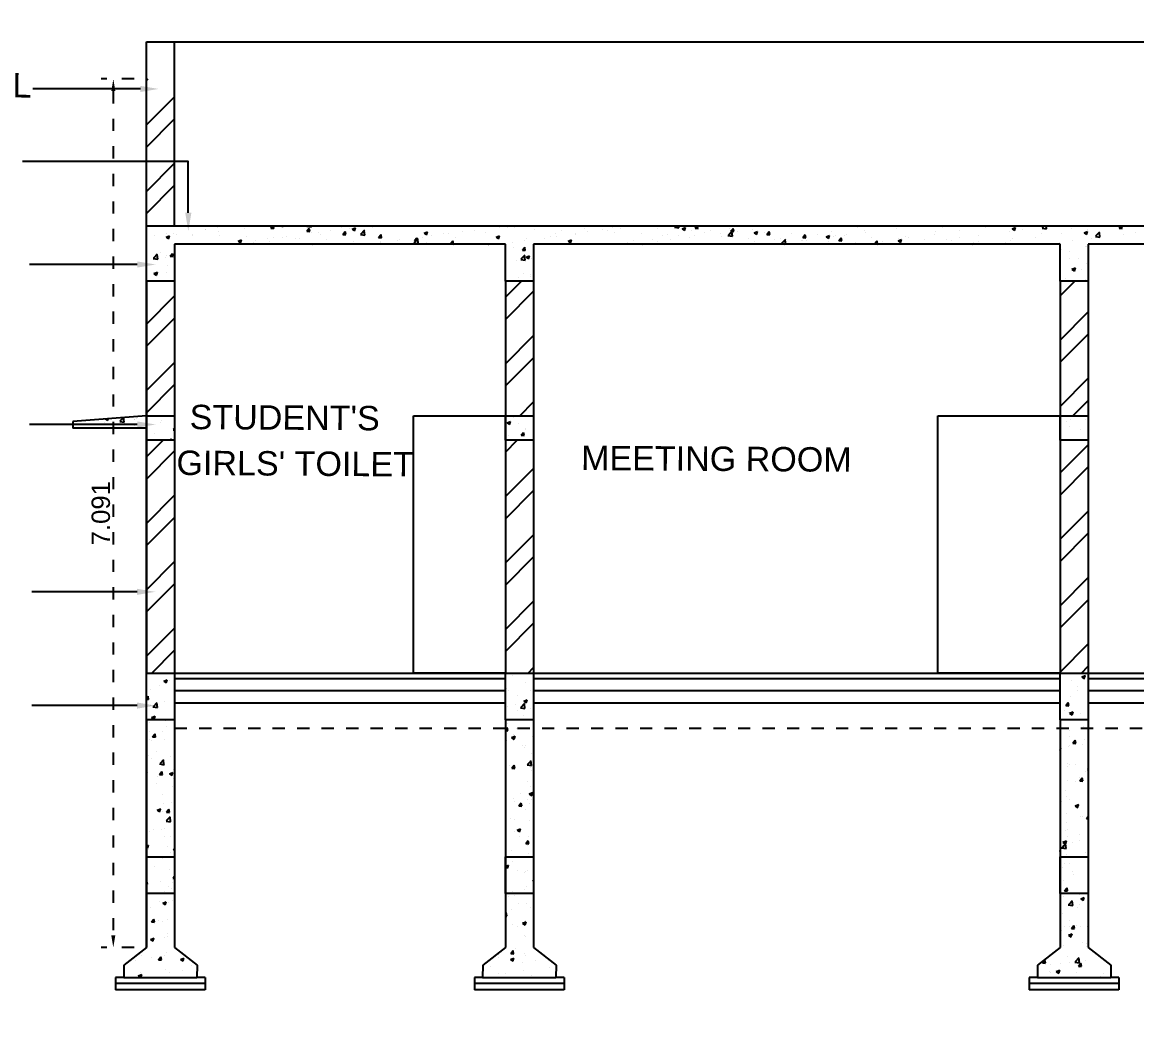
# Model space of a CAD drawing. Header units: metres. Extents: x 0 to 2048, y 111 to 219.
# Drawn here: x 1821.41 to 1830.51, y 192.11 to 200.3 of the extents above; entities that cross this region are included whole.
import ezdxf

# ---------------------------------------------------------------- set-up
doc = ezdxf.new("R2010")
doc.units = ezdxf.units.M
doc.header["$LTSCALE"] = 0.5
doc.header["$MEASUREMENT"] = 0
doc.header["$PDMODE"] = 3
doc.linetypes.add('( Dashed )', pattern=[0.75, 0.5, -0.25])
doc.linetypes.add('DOT', pattern=[0.25, 0, -0.25])
doc.layers.add('layout bou', color=1, linetype='Continuous', lineweight=60)
doc.layers.add('layout bou @ 1', color=1, linetype='Continuous', lineweight=60)
doc.styles.add('200LT_M', font='arial.ttf', dxfattribs={"height": 0.15})
doc.styles.add('PATTA & SITE', font='arial.ttf', dxfattribs={"height": 1.5})
doc.styles.get("Standard").update_dxf_attribs({"font": ''})
doc.styles.get('Standard').set_extended_font_data('Arial Black')
doc.dimstyles.new('Building Arrow', dxfattribs={"dimscale": 0, "dimtxt": 1, "dimasz": 1, "dimexe": 0.18, "dimexo": 0.0625, "dimgap": 0.09, "dimtad": 0, "dimdec": 1, "dimzin": 0, "dimdsep": 46, "dimtxsty": 'Standard', "dimcen": 0.09, "dimse1": 1, "dimse2": 1, "dimclrt": 7, "dimadec": 1, "dimazin": 0, "dimtfac": 1, "dimtdec": 1, "dimtofl": 0, "dimtmove": 0, "dimatfit": 3, "dimfxl": 0, "dimtolj": 1, "dimtzin": 0, "dimarcsym": 0})

# ---------------------------------------------------------------- blocks, each defined once
blk = doc.blocks.new('*D9')
at = {"layer": 'Defpoints', "color": 0, "lineweight": -3}
for p in [(1764.1257, 208.0316), (1764.1257, 208.0316), (1929.9765, 145.7045)]:
    blk.add_point(p, dxfattribs=at)
at = {"layer": 'layout bou', "color": 0, "lineweight": -2}
for p, q in [((1765.0618, 207.6799), (1845.0867, 177.6063)), ((1929.0405, 146.0562), (1849.0155, 176.1298))]:
    blk.add_line(p, q, dxfattribs=at)
at = {"layer": 'layout bou', "color": 0, "lineweight": -3}
for points in [[(1765.1204, 207.8359), (1765.0031, 207.5239), (1764.1257, 208.0316)], [(1929.0991, 146.2122), (1928.9818, 145.9002), (1929.9765, 145.7045)]]:
    blk.add_solid(points, dxfattribs=at)
at = {"layer": 'layout bou', "color": 7, "lineweight": 15, "insert": (1847.0511, 176.868), "char_height": 1, "attachment_point": 5, "rotation": 339.40364}
blk.add_mtext('\\A1;177.2', dxfattribs=at)

msp = doc.modelspace()

# ---------------------------------------------------------------- linework, layer by layer
at = {"color": 0, "lineweight": -3}
for p, q in [((1822.42887, 198.63534), (1822.42887, 200.13831)), ((1822.42887, 200.13831), (1836.11887, 200.13831)), ((1822.65887, 198.63534), (1822.65887, 200.13831)), ((1822.42887, 198.18534), (1822.42887, 194.98534)), ((1822.65887, 198.18534), (1822.65887, 194.98534)), ((1825.35887, 198.18534), (1825.35887, 194.98534)), ((1825.58887, 198.18534), (1825.58887, 194.98534)), ((1829.88887, 198.18534), (1829.88887, 194.98534)), ((1830.11887, 198.18534), (1830.11887, 194.98534)), ((1822.42887, 194.602), (1822.42887, 192.74481)), ((1822.65887, 194.602), (1822.65887, 192.74481)), ((1825.35887, 194.602), (1825.35887, 192.74481)), ((1825.58887, 194.602), (1825.58887, 192.74481)), ((1829.88887, 194.602), (1829.88887, 192.74481)), ((1830.11887, 194.602), (1830.11887, 192.74481)), ((1822.42887, 192.74481), (1822.24476, 192.59978)), ((1822.65887, 192.74481), (1822.84298, 192.59978)), ((1825.35887, 192.74481), (1825.17476, 192.59978)), ((1825.58887, 192.74481), (1825.77298, 192.59978)), ((1829.88887, 192.74481), (1829.70476, 192.59978)), ((1830.11887, 192.74481), (1830.30298, 192.59978)), ((1822.24476, 192.59978), (1822.24312, 192.49991)), ((1822.84298, 192.59978), (1822.84134, 192.49991)), ((1825.17476, 192.59978), (1825.17312, 192.49991)), ((1825.77298, 192.59978), (1825.77134, 192.49991)), ((1829.70476, 192.59978), (1829.70312, 192.49991)), ((1830.30298, 192.59978), (1830.30134, 192.49991)), ((1822.24312, 192.49991), (1822.17654, 192.49991)), ((1822.17654, 192.49991), (1822.17654, 192.45018)), ((1822.90792, 192.45018), (1822.17654, 192.45018)), ((1822.24312, 192.45018), (1822.17654, 192.45018)), ((1822.17654, 192.45018), (1822.17654, 192.40046)), ((1822.24312, 192.49991), (1822.84134, 192.49991)), ((1822.90792, 192.49991), (1822.84134, 192.49991)), ((1822.90792, 192.45018), (1822.84134, 192.45018)), ((1822.90792, 192.49991), (1822.90792, 192.45018)), ((1822.90792, 192.45018), (1822.90792, 192.40046)), ((1825.17312, 192.49991), (1825.10654, 192.49991)), ((1825.10654, 192.49991), (1825.10654, 192.45018)), ((1825.83792, 192.45018), (1825.10654, 192.45018)), ((1825.17312, 192.45018), (1825.10654, 192.45018)), ((1825.10654, 192.45018), (1825.10654, 192.40046)), ((1825.17312, 192.49991), (1825.77134, 192.49991)), ((1825.83792, 192.49991), (1825.77134, 192.49991)), ((1825.83792, 192.45018), (1825.77134, 192.45018)), ((1825.83792, 192.49991), (1825.83792, 192.45018)), ((1825.83792, 192.45018), (1825.83792, 192.40046)), ((1829.70312, 192.49991), (1829.63654, 192.49991)), ((1829.63654, 192.49991), (1829.63654, 192.45018)), ((1830.36792, 192.45018), (1829.63654, 192.45018)), ((1829.70312, 192.45018), (1829.63654, 192.45018)), ((1829.63654, 192.45018), (1829.63654, 192.40046)), ((1829.70312, 192.49991), (1830.30134, 192.49991)), ((1830.36792, 192.49991), (1830.30134, 192.49991)), ((1830.36792, 192.45018), (1830.30134, 192.45018)), ((1830.36792, 192.49991), (1830.36792, 192.45018)), ((1830.36792, 192.45018), (1830.36792, 192.40046)), ((1822.90792, 192.40046), (1822.17654, 192.40046)), ((1825.83792, 192.40046), (1825.10654, 192.40046)), ((1830.36792, 192.40046), (1829.63654, 192.40046))]:
    msp.add_line(p, q, dxfattribs=at)
at = {"color": 8, "lineweight": -3}
for p, q in [((1822.42887, 192.74481), (1822.42887, 200.13831)), ((1824.60886, 197.08534), (1825.35887, 197.08534)), ((1824.60886, 194.98534), (1824.60886, 197.08534)), ((1825.35887, 197.08534), (1825.35887, 194.98534)), ((1828.88887, 197.08534), (1829.88887, 197.08534)), ((1828.88887, 194.98534), (1828.88887, 197.08534)), ((1829.88887, 197.08534), (1829.88887, 194.98534)), ((1822.42887, 196.48948), (1822.43475, 196.48948)), ((1822.65887, 194.98534), (1825.35887, 194.98534)), ((1822.65887, 194.94173), (1825.35887, 194.94173)), ((1825.35887, 194.98534), (1824.60886, 194.98534)), ((1825.58887, 194.98534), (1829.88887, 194.98534)), ((1825.58887, 194.94173), (1829.88887, 194.94173)), ((1829.88887, 194.98534), (1828.88887, 194.98534)), ((1830.11887, 194.98534), (1836.11887, 194.98534)), ((1830.11887, 194.94173), (1836.11887, 194.94173)), ((1822.65887, 194.84173), (1825.35887, 194.84173)), ((1825.58887, 194.84173), (1829.88887, 194.84173)), ((1830.11887, 194.84173), (1836.11887, 194.84173)), ((1822.65887, 194.74173), (1825.35887, 194.74173)), ((1825.58887, 194.74173), (1829.88887, 194.74173)), ((1830.11887, 194.74173), (1836.11887, 194.74173))]:
    msp.add_line(p, q, dxfattribs=at)
at = {"color": 252, "linetype": 'DOT', "lineweight": -3}
for p, q in [((1822.32887, 199.83534), (1822.05824, 199.83534)), ((1822.15824, 199.73534), (1822.15824, 192.84481)), ((1822.32887, 192.74481), (1822.05824, 192.74481))]:
    msp.add_line(p, q, dxfattribs=at)
at = {"lineweight": -3}
for p, q in [((1822.42887, 199.82109), (1822.44312, 199.83534)), ((1822.42887, 199.45966), (1822.65887, 199.68966)), ((1822.42887, 199.27895), (1822.65887, 199.50895)), ((1822.42887, 198.91752), (1822.65887, 199.14752)), ((1822.42887, 198.73681), (1822.65887, 198.96681)), ((1822.42887, 198.18534), (1822.42887, 198.63534)), ((1822.42887, 198.63534), (1852.92887, 198.63534)), ((1822.42887, 198.18534), (1822.42887, 198.63534)), ((1823.44448, 198.61784), (1823.45916, 198.63534)), ((1823.4688, 198.61544), (1823.46513, 198.63534)), ((1823.53135, 198.63534), (1823.54076, 198.62899)), ((1823.54058, 198.62895), (1823.54272, 198.63534)), ((1823.77548, 198.62698), (1823.7745, 198.63534)), ((1826.22707, 198.63534), (1826.23516, 198.62988)), ((1826.23498, 198.62984), (1826.23682, 198.63534)), ((1826.35814, 198.63461), (1826.35814, 198.63461)), ((1826.45055, 198.6348), (1826.45055, 198.6348)), ((1826.74378, 198.62875), (1826.75011, 198.63534)), ((1826.77632, 198.61921), (1826.77445, 198.63534)), ((1826.90754, 198.6175), (1826.92251, 198.63534)), ((1826.93186, 198.6151), (1826.92812, 198.63534)), ((1828.92279, 198.63534), (1828.92956, 198.63077)), ((1828.92937, 198.63073), (1828.93092, 198.63534)), ((1829.74463, 198.62098), (1829.75841, 198.63534)), ((1829.77717, 198.61144), (1829.77439, 198.63534)), ((1830.37059, 198.61716), (1830.38585, 198.63534)), ((1830.39491, 198.61476), (1830.39112, 198.63534)), ((1822.49426, 198.55533), (1822.49426, 198.55533)), ((1822.58911, 198.54357), (1822.61774, 198.55456)), ((1822.58912, 198.54357), (1822.60946, 198.52985)), ((1822.58994, 198.5764), (1822.58994, 198.5764)), ((1822.60928, 198.5298), (1822.61757, 198.55451)), ((1822.64914, 198.57572), (1822.64914, 198.57572)), ((1822.66992, 198.56223), (1822.66992, 198.56223)), ((1822.80608, 198.55538), (1822.80608, 198.55538)), ((1822.80824, 198.56718), (1822.80824, 198.56718)), ((1822.90741, 198.60972), (1822.90741, 198.60972)), ((1822.90841, 198.60317), (1822.90841, 198.60317)), ((1823.00978, 198.62319), (1823.00978, 198.62319)), ((1823.01848, 198.58605), (1823.01848, 198.58605)), ((1823.02655, 198.55795), (1823.02655, 198.55795)), ((1823.22845, 198.61484), (1823.22845, 198.61484)), ((1823.24485, 198.54873), (1823.24485, 198.54873)), ((1823.44449, 198.61785), (1823.46893, 198.61571)), ((1823.5726, 198.55016), (1823.5726, 198.55016)), ((1823.7378, 198.59218), (1823.75751, 198.61567)), ((1823.7378, 198.59218), (1823.76225, 198.59005)), ((1823.73916, 198.63254), (1823.77553, 198.6269)), ((1823.76212, 198.58978), (1823.75739, 198.61541)), ((1823.78005, 198.58287), (1823.78005, 198.58287)), ((1823.83087, 198.58417), (1823.83087, 198.58417)), ((1823.8524, 198.56434), (1823.8524, 198.56434)), ((1823.93324, 198.59764), (1823.93324, 198.59764)), ((1824.01854, 198.6238), (1824.01854, 198.6238)), ((1824.03112, 198.56652), (1824.05083, 198.59001)), ((1824.03112, 198.56652), (1824.05556, 198.56438)), ((1824.05543, 198.56411), (1824.05071, 198.58975)), ((1824.05895, 198.59052), (1824.05895, 198.59052)), ((1824.08812, 198.61803), (1824.08812, 198.61803)), ((1824.10811, 198.60996), (1824.13674, 198.62095)), ((1824.10812, 198.60996), (1824.12846, 198.59624)), ((1824.12828, 198.59619), (1824.13657, 198.62091)), ((1824.17559, 198.56486), (1824.21196, 198.55922)), ((1824.17938, 198.56883), (1824.21123, 198.60203)), ((1824.21191, 198.55929), (1824.2074, 198.59813)), ((1824.27135, 198.62118), (1824.27135, 198.62118)), ((1824.32443, 198.54086), (1824.34415, 198.56435)), ((1824.34875, 198.53845), (1824.34402, 198.56409)), ((1824.69581, 198.57721), (1824.72444, 198.5882)), ((1824.69582, 198.57721), (1824.71616, 198.56349)), ((1824.71598, 198.56344), (1824.72427, 198.58816)), ((1824.75433, 198.55861), (1824.75433, 198.55861)), ((1824.8567, 198.57209), (1824.8567, 198.57209)), ((1824.8953, 198.57068), (1824.8953, 198.57068)), ((1824.95561, 198.54355), (1824.95561, 198.54355)), ((1825.01158, 198.59248), (1825.01158, 198.59248)), ((1825.10527, 198.59947), (1825.10527, 198.59947)), ((1825.15884, 198.62788), (1825.15884, 198.62788)), ((1825.1941, 198.58449), (1825.1941, 198.58449)), ((1825.26984, 198.62648), (1825.26984, 198.62648)), ((1825.28351, 198.54446), (1825.31214, 198.55545)), ((1825.28352, 198.54446), (1825.30386, 198.53074)), ((1825.30368, 198.53069), (1825.31197, 198.5554)), ((1825.31182, 198.62565), (1825.31182, 198.62565)), ((1825.37714, 198.61865), (1825.37714, 198.61865)), ((1825.43259, 198.62542), (1825.43259, 198.62542)), ((1825.59544, 198.60943), (1825.59544, 198.60943)), ((1825.72921, 198.54898), (1825.72921, 198.54898)), ((1825.76906, 198.57657), (1825.76906, 198.57657)), ((1825.78016, 198.54654), (1825.78016, 198.54654)), ((1825.81375, 198.60021), (1825.81375, 198.60021)), ((1825.93504, 198.56693), (1825.93504, 198.56693)), ((1825.93577, 198.57516), (1825.93577, 198.57516)), ((1826.00755, 198.61751), (1826.00755, 198.61751)), ((1826.03205, 198.59098), (1826.03205, 198.59098)), ((1826.14817, 198.60582), (1826.14817, 198.60582)), ((1826.1933, 198.60093), (1826.1933, 198.60093)), ((1826.25035, 198.58176), (1826.25035, 198.58176)), ((1826.29568, 198.61441), (1826.29568, 198.61441)), ((1826.38243, 198.62747), (1826.38243, 198.62747)), ((1826.46865, 198.57254), (1826.46865, 198.57254)), ((1826.60073, 198.61824), (1826.60073, 198.61824)), ((1826.64071, 198.55627), (1826.64071, 198.55627)), ((1826.68695, 198.56331), (1826.68695, 198.56331)), ((1826.74, 198.62477), (1826.77637, 198.61913)), ((1826.77212, 198.55532), (1826.77212, 198.55532)), ((1826.80251, 198.61085), (1826.83114, 198.62185)), ((1826.80252, 198.61085), (1826.82286, 198.59713)), ((1826.81903, 198.60902), (1826.81903, 198.60902)), ((1826.82268, 198.59709), (1826.83097, 198.6218)), ((1826.87919, 198.59721), (1826.87919, 198.59721)), ((1826.90525, 198.55409), (1826.90525, 198.55409)), ((1826.90754, 198.61751), (1826.93199, 198.61537)), ((1826.98208, 198.58411), (1826.98208, 198.58411)), ((1827.03733, 198.5998), (1827.03733, 198.5998)), ((1827.11676, 198.57538), (1827.11676, 198.57538)), ((1827.12355, 198.54486), (1827.12355, 198.54486)), ((1827.17644, 198.55709), (1827.21281, 198.55145)), ((1827.18022, 198.56106), (1827.21207, 198.59426)), ((1827.18864, 198.61029), (1827.18864, 198.61029)), ((1827.20086, 198.59184), (1827.22057, 198.61533)), ((1827.20086, 198.59184), (1827.2253, 198.58971)), ((1827.21276, 198.55152), (1827.20824, 198.59036)), ((1827.21913, 198.58886), (1827.21913, 198.58886)), ((1827.22517, 198.58944), (1827.22044, 198.61507)), ((1827.25563, 198.59057), (1827.25563, 198.59057)), ((1827.37401, 198.60925), (1827.37401, 198.60925)), ((1827.39021, 198.5781), (1827.41884, 198.58909)), ((1827.39022, 198.5781), (1827.41056, 198.56438)), ((1827.41037, 198.56434), (1827.41867, 198.58905)), ((1827.47393, 198.58135), (1827.47393, 198.58135)), ((1827.49417, 198.56618), (1827.51389, 198.58967)), ((1827.49418, 198.56618), (1827.51862, 198.56404)), ((1827.51849, 198.56377), (1827.51376, 198.58941)), ((1827.69223, 198.57212), (1827.69223, 198.57212)), ((1827.78749, 198.54052), (1827.8072, 198.56401)), ((1827.81181, 198.53811), (1827.80708, 198.56375)), ((1827.81259, 198.55979), (1827.81259, 198.55979)), ((1827.91053, 198.5629), (1827.91053, 198.5629)), ((1827.97791, 198.54535), (1828.00654, 198.55634)), ((1827.97792, 198.54535), (1827.99826, 198.53163)), ((1827.99807, 198.53158), (1828.00637, 198.5563)), ((1828.02499, 198.59045), (1828.02499, 198.59045)), ((1828.04022, 198.54983), (1828.04022, 198.54983)), ((1828.05475, 198.55789), (1828.05475, 198.55789)), ((1828.12884, 198.55368), (1828.12884, 198.55368)), ((1828.14259, 198.5633), (1828.14259, 198.5633)), ((1828.23495, 198.61925), (1828.23495, 198.61925)), ((1828.29324, 198.59883), (1828.29324, 198.59883)), ((1828.29747, 198.58369), (1828.29747, 198.58369)), ((1828.34714, 198.54445), (1828.34714, 198.54445)), ((1828.55574, 198.6177), (1828.55574, 198.6177)), ((1828.62972, 198.54998), (1828.62972, 198.54998)), ((1828.65811, 198.63117), (1828.65811, 198.63117)), ((1828.8589, 198.56875), (1828.8589, 198.56875)), ((1828.8682, 198.59091), (1828.8682, 198.59091)), ((1829.06546, 198.59493), (1829.06546, 198.59493)), ((1829.10669, 198.63185), (1829.10669, 198.63185)), ((1829.22093, 198.55814), (1829.22093, 198.55814)), ((1829.27786, 198.62559), (1829.27786, 198.62559)), ((1829.47919, 198.59214), (1829.47919, 198.59214)), ((1829.49691, 198.61175), (1829.52554, 198.62274)), ((1829.49692, 198.61174), (1829.51726, 198.59802)), ((1829.51707, 198.59798), (1829.52537, 198.62269)), ((1829.58157, 198.60562), (1829.58157, 198.60562)), ((1829.68941, 198.54443), (1829.68941, 198.54443)), ((1829.73645, 198.62601), (1829.73645, 198.62601)), ((1829.73985, 198.57061), (1829.73985, 198.57061)), ((1829.74085, 198.617), (1829.77722, 198.61136)), ((1829.90181, 198.57509), (1829.90181, 198.57509)), ((1829.97833, 198.61155), (1829.97833, 198.61155)), ((1830.08461, 198.57899), (1830.11324, 198.58999)), ((1830.08462, 198.57899), (1830.10496, 198.56527)), ((1830.10477, 198.56523), (1830.11307, 198.58994)), ((1830.11177, 198.60388), (1830.11177, 198.60388)), ((1830.17729, 198.54932), (1830.21366, 198.54368)), ((1830.18107, 198.55329), (1830.21292, 198.58649)), ((1830.21361, 198.54376), (1830.20909, 198.58259)), ((1830.31833, 198.63006), (1830.31833, 198.63006)), ((1830.3706, 198.61716), (1830.39504, 198.61503)), ((1830.40265, 198.56659), (1830.40265, 198.56659)), ((1830.50503, 198.58007), (1830.50503, 198.58007)), ((1822.43144, 198.52129), (1822.43144, 198.52129)), ((1822.59953, 198.5292), (1822.59953, 198.5292)), ((1825.35887, 198.48534), (1822.65887, 198.48534)), ((1822.65887, 198.48534), (1822.65887, 198.18534)), ((1823.17681, 198.51082), (1823.20544, 198.52181)), ((1823.17682, 198.51082), (1823.19716, 198.4971)), ((1823.19698, 198.49705), (1823.20527, 198.52176)), ((1823.30308, 198.50099), (1823.30308, 198.50099)), ((1823.31535, 198.5163), (1823.31535, 198.5163)), ((1823.41772, 198.52977), (1823.41772, 198.52977)), ((1823.43003, 198.50489), (1823.43003, 198.50489)), ((1823.46315, 198.53951), (1823.46315, 198.53951)), ((1823.54157, 198.54193), (1823.54157, 198.54193)), ((1823.64243, 198.53555), (1823.64243, 198.53555)), ((1823.68145, 198.53028), (1823.68145, 198.53028)), ((1823.78345, 198.48534), (1823.79314, 198.48906)), ((1823.79173, 198.48534), (1823.79297, 198.48901)), ((1823.89975, 198.52106), (1823.89975, 198.52106)), ((1824.11805, 198.51183), (1824.11805, 198.51183)), ((1824.23881, 198.49074), (1824.23881, 198.49074)), ((1824.32444, 198.54086), (1824.34888, 198.53872)), ((1824.33635, 198.50261), (1824.33635, 198.50261)), ((1824.34118, 198.50422), (1824.34118, 198.50422)), ((1824.47634, 198.51384), (1824.47634, 198.51384)), ((1824.49606, 198.52461), (1824.49606, 198.52461)), ((1824.55466, 198.49339), (1824.55466, 198.49339)), ((1824.61203, 198.49717), (1824.6484, 198.49153)), ((1824.61581, 198.50114), (1824.64766, 198.53434)), ((1824.61775, 198.51519), (1824.63746, 198.53869)), ((1824.61775, 198.5152), (1824.6422, 198.51306)), ((1824.64207, 198.51279), (1824.63734, 198.53842)), ((1824.64835, 198.49161), (1824.64383, 198.53044)), ((1824.6829, 198.54002), (1824.6829, 198.54002)), ((1824.71712, 198.50261), (1824.71712, 198.50261)), ((1824.91107, 198.48953), (1824.93078, 198.51303)), ((1824.91107, 198.48954), (1824.93551, 198.4874)), ((1824.93538, 198.48713), (1824.93065, 198.51276)), ((1825.22239, 198.48534), (1825.2241, 198.48737)), ((1825.2243, 198.48534), (1825.22397, 198.4871)), ((1825.29209, 198.4947), (1825.29209, 198.4947)), ((1825.30685, 198.48952), (1825.30685, 198.48952)), ((1825.35887, 198.18534), (1825.35887, 198.48534)), ((1825.41952, 198.49906), (1825.41952, 198.49906)), ((1825.42786, 198.45649), (1825.42786, 198.45649)), ((1825.4977, 198.43821), (1825.51741, 198.4617)), ((1825.52202, 198.43581), (1825.51729, 198.46144)), ((1825.51925, 198.52018), (1825.51925, 198.52018)), ((1825.53058, 198.53563), (1825.53058, 198.53563)), ((1829.88887, 198.48534), (1825.58887, 198.48534)), ((1825.58887, 198.48534), (1825.58887, 198.18534)), ((1825.67778, 198.53306), (1825.67778, 198.53306)), ((1825.87121, 198.51171), (1825.89984, 198.5227)), ((1825.87122, 198.51171), (1825.89156, 198.49799)), ((1825.89137, 198.49794), (1825.89967, 198.52265)), ((1826.35316, 198.49848), (1826.35316, 198.49848)), ((1826.40222, 198.51533), (1826.40222, 198.51533)), ((1826.47552, 198.48534), (1826.48754, 198.48995)), ((1826.48583, 198.48534), (1826.48737, 198.4899)), ((1826.55972, 198.52466), (1826.55972, 198.52466)), ((1826.60124, 198.50751), (1826.60124, 198.50751)), ((1826.70362, 198.52099), (1826.70362, 198.52099)), ((1826.85849, 198.54138), (1826.85849, 198.54138)), ((1827.34185, 198.53564), (1827.34185, 198.53564)), ((1827.39607, 198.50482), (1827.39607, 198.50482)), ((1827.56016, 198.52642), (1827.56016, 198.52642)), ((1827.60603, 198.53361), (1827.60603, 198.53361)), ((1827.61288, 198.4894), (1827.63907, 198.48534)), ((1827.61666, 198.49337), (1827.64851, 198.52657)), ((1827.62707, 198.49543), (1827.62707, 198.49543)), ((1827.64902, 198.48534), (1827.64468, 198.52267)), ((1827.77846, 198.51719), (1827.77846, 198.51719)), ((1827.78195, 198.51582), (1827.78195, 198.51582)), ((1827.78749, 198.54052), (1827.81194, 198.53838)), ((1827.81626, 198.51696), (1827.81626, 198.51696)), ((1827.99676, 198.50797), (1827.99676, 198.50797)), ((1828.0808, 198.51485), (1828.10052, 198.53835)), ((1828.08081, 198.51486), (1828.10525, 198.51272)), ((1828.10512, 198.51245), (1828.10039, 198.53808)), ((1828.21506, 198.49875), (1828.21506, 198.49875)), ((1828.37412, 198.48919), (1828.39384, 198.51269)), ((1828.37413, 198.4892), (1828.39857, 198.48706)), ((1828.39123, 198.50904), (1828.39123, 198.50904)), ((1828.39844, 198.48679), (1828.39371, 198.51242)), ((1828.43336, 198.48952), (1828.43336, 198.48952)), ((1828.43654, 198.50929), (1828.43654, 198.50929)), ((1828.56544, 198.53523), (1828.56544, 198.53523)), ((1828.56561, 198.5126), (1828.59424, 198.52359)), ((1828.56562, 198.5126), (1828.58596, 198.49888)), ((1828.58577, 198.49883), (1828.59407, 198.52354)), ((1828.64894, 198.53995), (1828.64894, 198.53995)), ((1828.68574, 198.48534), (1828.68715, 198.48702)), ((1828.68729, 198.48534), (1828.68703, 198.48676)), ((1828.70541, 198.49027), (1828.70541, 198.49027)), ((1828.78374, 198.52601), (1828.78374, 198.52601)), ((1828.96368, 198.52427), (1828.96368, 198.52427)), ((1829.00204, 198.51678), (1829.00204, 198.51678)), ((1829.06605, 198.53775), (1829.06605, 198.53775)), ((1829.1676, 198.48534), (1829.18194, 198.49084)), ((1829.17993, 198.48534), (1829.18177, 198.49079)), ((1829.22034, 198.50756), (1829.22034, 198.50756)), ((1829.26287, 198.48874), (1829.26287, 198.48874)), ((1829.27289, 198.48945), (1829.27289, 198.48945)), ((1829.43864, 198.49834), (1829.43864, 198.49834)), ((1829.48285, 198.51825), (1829.48285, 198.51825)), ((1829.50136, 198.52968), (1829.50136, 198.52968)), ((1829.65695, 198.48911), (1829.65695, 198.48911)), ((1829.88713, 198.49872), (1829.88713, 198.49872)), ((1829.88887, 198.18534), (1829.88887, 198.48534)), ((1829.98951, 198.5122), (1829.98951, 198.5122)), ((1830.09355, 198.47067), (1830.09355, 198.47067)), ((1830.1068, 198.46775), (1830.1068, 198.46775)), ((1836.11887, 198.48534), (1830.11887, 198.48534)), ((1830.11887, 198.48534), (1830.11887, 198.18534)), ((1830.14439, 198.53259), (1830.14439, 198.53259)), ((1830.31336, 198.49393), (1830.31336, 198.49393)), ((1822.48406, 198.36956), (1822.52043, 198.36392)), ((1822.48784, 198.37354), (1822.51969, 198.40673)), ((1822.51031, 198.36743), (1822.51031, 198.36743)), ((1822.52038, 198.364), (1822.51586, 198.40284)), ((1822.54156, 198.41443), (1822.54156, 198.41443)), ((1822.58761, 198.37818), (1822.58761, 198.37818)), ((1822.59455, 198.39307), (1822.59455, 198.39307)), ((1822.62128, 198.38723), (1822.64099, 198.41072)), ((1822.62128, 198.38723), (1822.64572, 198.38509)), ((1822.64559, 198.38482), (1822.64086, 198.41046)), ((1825.48491, 198.36179), (1825.52128, 198.35615)), ((1825.48869, 198.36577), (1825.52054, 198.39896)), ((1825.4977, 198.43821), (1825.52215, 198.43608)), ((1825.51428, 198.38405), (1825.51428, 198.38405)), ((1825.52123, 198.35623), (1825.51671, 198.39507)), ((1825.52761, 198.37981), (1825.55624, 198.3908)), ((1825.52762, 198.37981), (1825.54796, 198.36609)), ((1825.54777, 198.36605), (1825.55607, 198.39076)), ((1825.5702, 198.37177), (1825.5702, 198.37177)), ((1829.89683, 198.43895), (1829.89683, 198.43895)), ((1829.96145, 198.36755), (1829.96145, 198.36755)), ((1829.96147, 198.42496), (1829.96147, 198.42496)), ((1830.03681, 198.3713), (1830.03681, 198.3713)), ((1822.59653, 198.3125), (1822.59653, 198.3125)), ((1825.44827, 198.35159), (1825.44827, 198.35159)), ((1829.89186, 198.30282), (1829.89186, 198.30282)), ((1829.98511, 198.28245), (1830.01374, 198.29344)), ((1829.98511, 198.28245), (1830.00546, 198.26873)), ((1830.00527, 198.26868), (1830.01356, 198.2934)), ((1830.05944, 198.27776), (1830.05944, 198.27776)), ((1830.10183, 198.33161), (1830.10183, 198.33161)), ((1822.65887, 198.18534), (1822.42887, 198.18534)), ((1822.43398, 198.25313), (1822.43398, 198.25313)), ((1822.48961, 198.24703), (1822.51824, 198.25802)), ((1822.48962, 198.24702), (1822.50996, 198.2333)), ((1822.50977, 198.23326), (1822.51807, 198.25797)), ((1822.58958, 198.25694), (1822.58958, 198.25694)), ((1825.58887, 198.18534), (1825.35887, 198.18534)), ((1825.35887, 198.05254), (1825.49166, 198.18534)), ((1825.43445, 198.1926), (1825.43445, 198.1926)), ((1825.46262, 198.21048), (1825.46262, 198.21048)), ((1825.5093, 198.24791), (1825.5093, 198.24791)), ((1825.565, 198.22396), (1825.565, 198.22396)), ((1825.56653, 198.2383), (1825.56653, 198.2383)), ((1830.11887, 198.18534), (1829.88887, 198.18534)), ((1829.88887, 198.06471), (1830.00949, 198.18534)), ((1829.92923, 198.21001), (1829.92923, 198.21001)), ((1830.01219, 198.2628), (1830.01219, 198.2628)), ((1830.09685, 198.19548), (1830.09685, 198.19548)), ((1825.35887, 197.87183), (1825.58887, 198.10183)), ((1822.42887, 197.83324), (1822.65887, 198.06324)), ((1829.88887, 197.70329), (1830.11887, 197.93329)), ((1822.42887, 197.65253), (1822.65887, 197.88253)), ((1825.35887, 197.5104), (1825.58887, 197.7404)), ((1829.88887, 197.52257), (1830.11887, 197.75257)), ((1825.35887, 197.32969), (1825.58887, 197.55969)), ((1822.42887, 197.2911), (1822.65887, 197.5211)), ((1829.88887, 197.16115), (1830.11887, 197.39115)), ((1822.42887, 197.11039), (1822.65887, 197.34039)), ((1825.47594, 197.08534), (1825.58887, 197.19826)), ((1829.99377, 197.08534), (1830.11887, 197.21043)), ((1822.42887, 197.08534), (1821.82887, 197.03821)), ((1821.82887, 197.03821), (1821.82887, 196.98534)), ((1821.83161, 196.99681), (1821.83161, 196.99681)), ((1821.93399, 197.01029), (1821.93399, 197.01029)), ((1822.08887, 197.03068), (1822.08887, 197.03068)), ((1822.09134, 197.01663), (1822.09134, 197.01663)), ((1822.09427, 197.05906), (1822.11195, 197.04713)), ((1822.11177, 197.04709), (1822.11637, 197.06079)), ((1822.21027, 197.03912), (1822.24664, 197.03348)), ((1822.21406, 197.04309), (1822.24038, 197.07053)), ((1822.24659, 197.03356), (1822.24227, 197.07068)), ((1822.32983, 197.05757), (1822.32983, 197.05757)), ((1822.33185, 197.05278), (1822.33185, 197.05278)), ((1822.33486, 197.00294), (1822.33486, 197.00294)), ((1822.34713, 197.06468), (1822.34713, 197.06468)), ((1822.42887, 197.08534), (1822.65887, 197.08534)), ((1822.42887, 196.88534), (1822.42887, 197.08534)), ((1822.44951, 197.07816), (1822.44951, 197.07816)), ((1822.54483, 197.03174), (1822.54483, 197.03174)), ((1822.55015, 197.04355), (1822.55015, 197.04355)), ((1822.65887, 197.08534), (1822.65887, 196.88534)), ((1825.35887, 197.08534), (1825.58887, 197.08534)), ((1825.35887, 196.88534), (1825.35887, 197.08534)), ((1825.3737, 197.02899), (1825.40233, 197.03999)), ((1825.37371, 197.02899), (1825.39405, 197.01527)), ((1825.37476, 197.02189), (1825.37476, 197.02189)), ((1825.39387, 197.01523), (1825.40216, 197.03994)), ((1825.42897, 197.07191), (1825.42897, 197.07191)), ((1825.46455, 197.02271), (1825.46455, 197.02271)), ((1825.58887, 197.08534), (1825.58887, 196.88534)), ((1829.88887, 197.08534), (1830.11887, 197.08534)), ((1829.88887, 196.88534), (1829.88887, 197.08534)), ((1829.94475, 197.03503), (1829.94475, 197.03503)), ((1829.97472, 197.05804), (1829.97472, 197.05804)), ((1830.09963, 197.05542), (1830.09963, 197.05542)), ((1830.11887, 197.08534), (1830.11887, 196.88534)), ((1822.42887, 196.98534), (1821.82887, 196.98534)), ((1822.4968, 196.93726), (1822.4968, 196.93726)), ((1822.64671, 196.97143), (1822.65887, 196.96955)), ((1822.65049, 196.9754), (1822.65887, 196.98413)), ((1825.38807, 196.92365), (1825.38807, 196.92365)), ((1825.48809, 196.92586), (1825.5078, 196.94936)), ((1825.48809, 196.92587), (1825.51253, 196.92373)), ((1825.5124, 196.92346), (1825.50768, 196.94909)), ((1825.52015, 196.96935), (1825.52015, 196.96935)), ((1825.52696, 196.98212), (1825.52696, 196.98212)), ((1829.96581, 196.99385), (1829.96581, 196.99385)), ((1830.0521, 196.97028), (1830.0521, 196.97028)), ((1822.65887, 196.88534), (1822.42887, 196.88534)), ((1822.42887, 196.74896), (1822.56524, 196.88534)), ((1822.53985, 196.8956), (1822.53985, 196.8956)), ((1822.62044, 196.88534), (1822.63138, 196.89838)), ((1822.63361, 196.88534), (1822.63125, 196.89811)), ((1825.58887, 196.88534), (1825.35887, 196.88534)), ((1825.35887, 196.78755), (1825.45665, 196.88534)), ((1825.45958, 196.88658), (1825.45958, 196.88658)), ((1825.52544, 196.8946), (1825.52544, 196.8946)), ((1830.11887, 196.88534), (1829.88887, 196.88534)), ((1829.88887, 196.61901), (1830.11887, 196.84901)), ((1829.99205, 196.89413), (1829.99205, 196.89413)), ((1822.42887, 196.56825), (1822.65887, 196.79825)), ((1825.35887, 196.42612), (1825.58887, 196.65612)), ((1829.88887, 196.43829), (1830.11887, 196.66829)), ((1825.35887, 196.24541), (1825.58887, 196.47541)), ((1822.42887, 196.20682), (1822.65887, 196.43682)), ((1829.88887, 196.07687), (1830.11887, 196.30687)), ((1822.42887, 196.02611), (1822.65887, 196.25611)), ((1825.35887, 195.88399), (1825.58887, 196.11399)), ((1829.88887, 195.89616), (1830.11887, 196.12616)), ((1825.35887, 195.70327), (1825.58887, 195.93327)), ((1822.42887, 195.66468), (1822.65887, 195.89468)), ((1829.88887, 195.53473), (1830.11887, 195.76473)), ((1822.42887, 195.48397), (1822.65887, 195.71397)), ((1825.35887, 195.34185), (1825.58887, 195.57185)), ((1829.88887, 195.35402), (1830.11887, 195.58402)), ((1825.35887, 195.16113), (1825.58887, 195.39113)), ((1822.42887, 195.12254), (1822.65887, 195.35254)), ((1829.88887, 194.99259), (1830.11887, 195.22259)), ((1822.47237, 194.98534), (1822.65887, 195.17183)), ((1825.5445, 194.98534), (1825.58887, 195.02971)), ((1830.06233, 194.98534), (1830.11887, 195.04188)), ((1822.42887, 194.98534), (1822.65887, 194.98534)), ((1822.42887, 194.602), (1822.42887, 194.98534)), ((1822.53216, 194.97742), (1822.53216, 194.97742)), ((1822.57049, 194.91955), (1822.59912, 194.93054)), ((1822.5705, 194.91955), (1822.59084, 194.90583)), ((1822.59066, 194.90578), (1822.59895, 194.9305)), ((1822.61839, 194.92249), (1822.61839, 194.92249)), ((1822.65887, 194.98534), (1822.65887, 194.602)), ((1825.35887, 194.98534), (1825.58887, 194.98534)), ((1825.35887, 194.602), (1825.35887, 194.98534)), ((1825.38996, 194.98071), (1825.38996, 194.98071)), ((1825.4152, 194.96743), (1825.4152, 194.96743)), ((1825.52214, 194.91077), (1825.52214, 194.91077)), ((1825.58887, 194.98534), (1825.58887, 194.602)), ((1829.88887, 194.98534), (1830.11887, 194.98534)), ((1829.88887, 194.602), (1829.88887, 194.98534)), ((1829.97751, 194.92827), (1829.97751, 194.92827)), ((1829.98519, 194.98057), (1829.98519, 194.98057)), ((1830.06599, 194.95498), (1830.09462, 194.96597)), ((1830.066, 194.95498), (1830.08634, 194.94126)), ((1830.08616, 194.94121), (1830.09445, 194.96592)), ((1830.11887, 194.98534), (1830.11887, 194.602)), ((1822.46526, 194.8536), (1822.46526, 194.8536)), ((1822.53725, 194.88279), (1822.53725, 194.88279)), ((1825.37008, 194.85751), (1825.37008, 194.85751)), ((1825.38499, 194.84457), (1825.38499, 194.84457)), ((1825.56589, 194.84014), (1825.56589, 194.84014)), ((1825.58838, 194.84829), (1825.58838, 194.84829)), ((1830.03249, 194.83967), (1830.03249, 194.83967)), ((1830.03404, 194.87278), (1830.03404, 194.87278)), ((1822.42887, 194.78092), (1822.44193, 194.79649)), ((1822.42887, 194.77242), (1822.44667, 194.77086)), ((1822.42967, 194.7215), (1822.42967, 194.7215)), ((1822.44654, 194.77059), (1822.44181, 194.79622)), ((1822.4508, 194.76955), (1822.4508, 194.76955)), ((1822.48514, 194.71287), (1822.51699, 194.74607)), ((1822.51768, 194.70334), (1822.51316, 194.74218)), ((1822.57917, 194.75332), (1822.57917, 194.75332)), ((1825.43982, 194.72673), (1825.43982, 194.72673)), ((1825.45631, 194.80258), (1825.45631, 194.80258)), ((1825.48599, 194.70511), (1825.51784, 194.7383)), ((1825.50899, 194.7558), (1825.53762, 194.76679)), ((1825.509, 194.7558), (1825.52934, 194.74207)), ((1825.51852, 194.69557), (1825.51401, 194.73441)), ((1825.52916, 194.74203), (1825.53745, 194.76674)), ((1829.93496, 194.72099), (1829.95468, 194.74448)), ((1829.93497, 194.72099), (1829.95941, 194.71886)), ((1829.95301, 194.74269), (1829.95301, 194.74269)), ((1829.95928, 194.71859), (1829.95455, 194.74422)), ((1829.97254, 194.79214), (1829.97254, 194.79214)), ((1822.46029, 194.71746), (1822.46029, 194.71746)), ((1822.47099, 194.62301), (1822.49962, 194.634)), ((1822.48136, 194.7089), (1822.51773, 194.70326)), ((1822.49116, 194.60924), (1822.49945, 194.63395)), ((1825.38001, 194.70844), (1825.38001, 194.70844)), ((1825.45831, 194.67885), (1825.45831, 194.67885)), ((1825.4822, 194.70113), (1825.51857, 194.69549)), ((1825.50702, 194.64042), (1825.50702, 194.64042)), ((1825.56068, 194.69233), (1825.56068, 194.69233)), ((1829.92491, 194.67838), (1829.92491, 194.67838)), ((1829.95441, 194.66382), (1829.95441, 194.66382)), ((1829.96649, 194.65843), (1829.99512, 194.66943)), ((1829.9665, 194.65843), (1829.98684, 194.64471)), ((1829.96756, 194.65601), (1829.96756, 194.65601)), ((1829.98666, 194.64467), (1829.99495, 194.66938)), ((1830.051, 194.6529), (1830.051, 194.6529)), ((1822.65887, 194.602), (1822.42887, 194.602)), ((1822.45532, 194.58133), (1822.45532, 194.58133)), ((1822.471, 194.62301), (1822.49134, 194.60929)), ((1822.58035, 194.59421), (1822.58035, 194.59421)), ((1822.58947, 194.55136), (1822.58947, 194.55136)), ((1825.58887, 194.602), (1825.35887, 194.602)), ((1825.35887, 194.52053), (1825.3751, 194.53987)), ((1825.3797, 194.51397), (1825.37497, 194.53961)), ((1825.37504, 194.57231), (1825.37504, 194.57231)), ((1825.58501, 194.6011), (1825.58501, 194.6011)), ((1830.11887, 194.602), (1829.88887, 194.602)), ((1830.04063, 194.60888), (1830.04063, 194.60888)), ((1830.0756, 194.55109), (1830.0756, 194.55109)), ((1822.45739, 194.50565), (1822.45739, 194.50565)), ((1822.47896, 194.46539), (1822.49867, 194.48889)), ((1822.47896, 194.4654), (1822.50341, 194.46326)), ((1822.50328, 194.46299), (1822.49855, 194.48862)), ((1822.56229, 194.50932), (1822.56229, 194.50932)), ((1822.6569, 194.47138), (1822.6569, 194.47138)), ((1825.35887, 194.51608), (1825.37983, 194.51424)), ((1825.40949, 194.45925), (1825.43812, 194.47025)), ((1825.4095, 194.45925), (1825.42984, 194.44553)), ((1825.42294, 194.48273), (1825.42294, 194.48273)), ((1825.42966, 194.44549), (1825.43795, 194.4702)), ((1825.4531, 194.53104), (1825.4531, 194.53104)), ((1825.58003, 194.46497), (1825.58003, 194.46497)), ((1829.96259, 194.51987), (1829.96259, 194.51987)), ((1829.96869, 194.46885), (1829.96869, 194.46885)), ((1822.45035, 194.4452), (1822.45035, 194.4452)), ((1822.47277, 194.43292), (1822.47277, 194.43292)), ((1822.57515, 194.4464), (1822.57515, 194.4464)), ((1825.37007, 194.43617), (1825.37007, 194.43617)), ((1825.42739, 194.43145), (1825.42739, 194.43145)), ((1825.5004, 194.39014), (1825.5004, 194.39014)), ((1825.51361, 194.37652), (1825.51361, 194.37652)), ((1825.52093, 194.39294), (1825.52093, 194.39294)), ((1829.88887, 194.37029), (1829.89562, 194.37288)), ((1829.88887, 194.35323), (1829.89545, 194.37284)), ((1829.95762, 194.38374), (1829.95762, 194.38374)), ((1829.96802, 194.3898), (1829.96802, 194.3898)), ((1829.9917, 194.41339), (1830.01142, 194.43688)), ((1829.99171, 194.41339), (1830.01615, 194.41125)), ((1830.01602, 194.41098), (1830.01129, 194.43662)), ((1830.07039, 194.40328), (1830.07039, 194.40328)), ((1830.09135, 194.44672), (1830.09135, 194.44672)), ((1822.44537, 194.30906), (1822.44537, 194.30906)), ((1822.46757, 194.28511), (1822.46757, 194.28511)), ((1822.50811, 194.34349), (1822.50811, 194.34349)), ((1822.53936, 194.24683), (1822.57121, 194.28003)), ((1822.57189, 194.2373), (1822.56738, 194.27613)), ((1822.62245, 194.3055), (1822.62245, 194.3055)), ((1822.65193, 194.33524), (1822.65193, 194.33524)), ((1825.3651, 194.30004), (1825.3651, 194.30004)), ((1825.5402, 194.23906), (1825.57206, 194.27226)), ((1825.57274, 194.22953), (1825.56822, 194.26836)), ((1825.57506, 194.32883), (1825.57506, 194.32883)), ((1822.53558, 194.24286), (1822.57194, 194.23722)), ((1822.5357, 194.15779), (1822.55541, 194.18129)), ((1822.56002, 194.15539), (1822.55529, 194.18102)), ((1822.57797, 194.23548), (1822.57797, 194.23548)), ((1822.64696, 194.19911), (1822.64696, 194.19911)), ((1825.39282, 194.22884), (1825.39282, 194.22884)), ((1825.41212, 194.20877), (1825.43184, 194.23227)), ((1825.41213, 194.20878), (1825.43657, 194.20664)), ((1825.43644, 194.20637), (1825.43171, 194.232)), ((1825.43862, 194.20889), (1825.43862, 194.20889)), ((1825.53642, 194.23509), (1825.57279, 194.22945)), ((1825.56433, 194.21436), (1825.56433, 194.21436)), ((1825.57009, 194.1927), (1825.57009, 194.1927)), ((1829.9518, 194.22485), (1829.9518, 194.22485)), ((1829.95265, 194.24761), (1829.95265, 194.24761)), ((1829.96281, 194.24199), (1829.96281, 194.24199)), ((1830.01172, 194.23776), (1830.01172, 194.23776)), ((1830.09794, 194.18283), (1830.09794, 194.18283)), ((1830.11109, 194.19725), (1830.11887, 194.20023)), ((1830.11109, 194.19724), (1830.11887, 194.192)), ((1830.11769, 194.26238), (1830.11769, 194.26238)), ((1822.4404, 194.17293), (1822.4404, 194.17293)), ((1822.51487, 194.14421), (1822.51487, 194.14421)), ((1822.5357, 194.1578), (1822.56015, 194.15566)), ((1822.61559, 194.16182), (1822.64422, 194.17281)), ((1822.6156, 194.16182), (1822.63594, 194.1481)), ((1822.63576, 194.14805), (1822.64405, 194.17276)), ((1822.64678, 194.1253), (1822.64678, 194.1253)), ((1825.36012, 194.16391), (1825.36012, 194.16391)), ((1825.54351, 194.10156), (1825.54351, 194.10156)), ((1829.94767, 194.11147), (1829.94767, 194.11147)), ((1830.01011, 194.10108), (1830.01011, 194.10108)), ((1830.04844, 194.10579), (1830.06816, 194.12928)), ((1830.04845, 194.10579), (1830.07289, 194.10365)), ((1830.04979, 194.13506), (1830.04979, 194.13506)), ((1830.07276, 194.10338), (1830.06803, 194.12902)), ((1822.43543, 194.0368), (1822.43543, 194.0368)), ((1822.5147, 194.07959), (1822.5147, 194.07959)), ((1822.64199, 194.06298), (1822.64199, 194.06298)), ((1825.4847, 194.0054), (1825.4847, 194.0054)), ((1825.55409, 193.99806), (1825.58272, 194.00906)), ((1825.55409, 193.99806), (1825.57444, 193.98434)), ((1825.56512, 194.05657), (1825.56512, 194.05657)), ((1825.57425, 193.9843), (1825.58255, 194.00901)), ((1829.93036, 194.02989), (1829.93036, 194.02989)), ((1822.56108, 193.99148), (1822.56108, 193.99148)), ((1822.56542, 193.91743), (1822.56542, 193.91743)), ((1822.63701, 193.92684), (1822.63701, 193.92684)), ((1825.42174, 193.96489), (1825.42174, 193.96489)), ((1825.43593, 193.94026), (1825.43593, 193.94026)), ((1825.46886, 193.90117), (1825.48858, 193.92467)), ((1825.49318, 193.89877), (1825.48845, 193.9244)), ((1825.5383, 193.95374), (1825.5383, 193.95374)), ((1825.56014, 193.92043), (1825.56014, 193.92043)), ((1825.57092, 193.95046), (1825.57092, 193.95046)), ((1829.90253, 193.93979), (1829.90253, 193.93979)), ((1829.9427, 193.97534), (1829.9427, 193.97534)), ((1829.96748, 193.95102), (1829.96748, 193.95102)), ((1830.01159, 193.9007), (1830.04022, 193.91169)), ((1830.03175, 193.88693), (1830.04004, 193.91165)), ((1822.43046, 193.90066), (1822.43046, 193.90066)), ((1822.51609, 193.86528), (1822.54472, 193.87627)), ((1822.51609, 193.86527), (1822.53644, 193.85155)), ((1822.53625, 193.85151), (1822.54455, 193.87622)), ((1822.55797, 193.85563), (1822.55797, 193.85563)), ((1822.59244, 193.85019), (1822.61216, 193.87368)), ((1822.59245, 193.85019), (1822.61689, 193.84806)), ((1822.59357, 193.78079), (1822.62543, 193.81398)), ((1822.61676, 193.84779), (1822.61203, 193.87342)), ((1825.46887, 193.90118), (1825.49331, 193.89904)), ((1825.51972, 193.8751), (1825.51972, 193.8751)), ((1825.5856, 193.81284), (1825.5856, 193.81284)), ((1829.93773, 193.8392), (1829.93773, 193.8392)), ((1830.01159, 193.9007), (1830.03193, 193.88698)), ((1830.05322, 193.8125), (1830.05322, 193.8125)), ((1830.06902, 193.8117), (1830.06902, 193.8117)), ((1830.10518, 193.79818), (1830.11887, 193.81449)), ((1822.58979, 193.77681), (1822.62616, 193.77117)), ((1822.62611, 193.77125), (1822.62159, 193.81009)), ((1822.63204, 193.79071), (1822.63204, 193.79071)), ((1825.40334, 193.79753), (1825.40334, 193.79753)), ((1825.43072, 193.79245), (1825.43072, 193.79245)), ((1825.55517, 193.7843), (1825.55517, 193.7843)), ((1829.93695, 193.76599), (1829.93695, 193.76599)), ((1830.10519, 193.79819), (1830.11887, 193.79699)), ((1822.45039, 193.69434), (1822.45039, 193.69434)), ((1822.48578, 193.70847), (1822.48578, 193.70847)), ((1822.55277, 193.70782), (1822.55277, 193.70782)), ((1822.57201, 193.65354), (1822.57201, 193.65354)), ((1822.57676, 193.71765), (1822.57676, 193.71765)), ((1822.62707, 193.65457), (1822.62707, 193.65457)), ((1825.43741, 193.69105), (1825.43741, 193.69105)), ((1825.45459, 193.70152), (1825.48322, 193.71251)), ((1825.45459, 193.70152), (1825.47493, 193.6878)), ((1825.47475, 193.68775), (1825.48304, 193.71247)), ((1825.47802, 193.65155), (1825.47802, 193.65155)), ((1825.5502, 193.64817), (1825.5502, 193.64817)), ((1829.93276, 193.70307), (1829.93276, 193.70307)), ((1829.94564, 193.65121), (1829.94564, 193.65121)), ((1829.9506, 193.70702), (1829.9506, 193.70702)), ((1830.04801, 193.66469), (1830.04801, 193.66469)), ((1822.42887, 193.57345), (1822.44522, 193.57972)), ((1822.42887, 193.56045), (1822.43693, 193.55501)), ((1822.43675, 193.55497), (1822.44504, 193.57968)), ((1822.44519, 193.54653), (1822.44519, 193.54653)), ((1822.60007, 193.56692), (1822.60007, 193.56692)), ((1822.64918, 193.54259), (1822.65887, 193.55413)), ((1822.64919, 193.54259), (1822.65887, 193.54175)), ((1825.5256, 193.59357), (1825.54532, 193.61707)), ((1825.52561, 193.59358), (1825.55005, 193.59144)), ((1825.542, 193.57934), (1825.542, 193.57934)), ((1825.54992, 193.59117), (1825.54519, 193.6168)), ((1829.9008, 193.55821), (1829.93717, 193.55257)), ((1829.90458, 193.56219), (1829.93643, 193.59538)), ((1829.91208, 193.60416), (1829.94072, 193.61515)), ((1829.91209, 193.60416), (1829.93243, 193.59044)), ((1829.92778, 193.56694), (1829.92778, 193.56694)), ((1829.93225, 193.59039), (1829.94054, 193.6151)), ((1829.93712, 193.55265), (1829.9326, 193.59149)), ((1829.98766, 193.60383), (1829.98766, 193.60383)), ((1830.04859, 193.61723), (1830.04859, 193.61723)), ((1822.42887, 193.48534), (1822.65887, 193.48534)), ((1822.42887, 193.18534), (1822.42887, 193.48534)), ((1822.55988, 193.47365), (1822.55988, 193.47365)), ((1822.6221, 193.51844), (1822.6221, 193.51844)), ((1822.62273, 193.49138), (1822.62273, 193.49138)), ((1822.65887, 193.48534), (1822.65887, 193.18534)), ((1825.35887, 193.48534), (1825.58887, 193.48534)), ((1825.35887, 193.18534), (1825.35887, 193.48534)), ((1825.37044, 193.49026), (1825.37044, 193.49026)), ((1825.40993, 193.53363), (1825.40993, 193.53363)), ((1825.42053, 193.44705), (1825.42053, 193.44705)), ((1825.54523, 193.51203), (1825.54523, 193.51203)), ((1825.58887, 193.48534), (1825.58887, 193.18534)), ((1829.89293, 193.51384), (1829.88887, 193.53584)), ((1829.88887, 193.51448), (1829.89306, 193.51411)), ((1829.88887, 193.48534), (1830.11887, 193.48534)), ((1829.88887, 193.18534), (1829.88887, 193.48534)), ((1829.94043, 193.5034), (1829.94043, 193.5034)), ((1830.09531, 193.52379), (1830.09531, 193.52379)), ((1830.11887, 193.48534), (1830.11887, 193.18534)), ((1822.49249, 193.40563), (1822.49249, 193.40563)), ((1822.61712, 193.38231), (1822.61712, 193.38231)), ((1822.65787, 193.38386), (1822.65787, 193.38386)), ((1825.35887, 193.40643), (1825.38372, 193.41597)), ((1825.35887, 193.40243), (1825.37543, 193.39126)), ((1825.37525, 193.39121), (1825.38354, 193.41592)), ((1825.46064, 193.37147), (1825.46064, 193.37147)), ((1825.51852, 193.35726), (1825.51852, 193.35726)), ((1825.52113, 193.36297), (1825.52113, 193.36297)), ((1825.54025, 193.3759), (1825.54025, 193.3759)), ((1829.90803, 193.39487), (1829.90803, 193.39487)), ((1829.92281, 193.4308), (1829.92281, 193.4308)), ((1829.96628, 193.43318), (1829.96628, 193.43318)), ((1829.98773, 193.3625), (1829.98773, 193.3625)), ((1822.42887, 193.28003), (1822.43232, 193.28414)), ((1822.43692, 193.25825), (1822.4322, 193.28388)), ((1822.54309, 193.28241), (1822.54309, 193.28241)), ((1822.64317, 193.27834), (1822.64317, 193.27834)), ((1822.64401, 193.31077), (1822.65887, 193.30847)), ((1822.64779, 193.31474), (1822.65887, 193.32629)), ((1825.58235, 193.28597), (1825.58887, 193.29374)), ((1825.58235, 193.28597), (1825.58887, 193.2854)), ((1829.91784, 193.29467), (1829.91784, 193.29467)), ((1829.99425, 193.33993), (1829.99425, 193.33993)), ((1822.42887, 193.25923), (1822.43705, 193.25852)), ((1822.65887, 193.18534), (1822.42887, 193.18534)), ((1822.57556, 193.19981), (1822.57556, 193.19981)), ((1822.61215, 193.24617), (1822.61215, 193.24617)), ((1822.62932, 193.22748), (1822.62932, 193.22748)), ((1825.58887, 193.18534), (1825.35887, 193.18534)), ((1825.41355, 193.20168), (1825.41355, 193.20168)), ((1825.51592, 193.21516), (1825.51592, 193.21516)), ((1825.53528, 193.23976), (1825.53528, 193.23976)), ((1830.11887, 193.18534), (1829.88887, 193.18534)), ((1829.92535, 193.20864), (1829.94506, 193.23214)), ((1829.92536, 193.20865), (1829.9498, 193.20651)), ((1829.94967, 193.20624), (1829.94494, 193.23187)), ((1829.94939, 193.18918), (1829.94939, 193.18918)), ((1830.04497, 193.17777), (1830.04497, 193.17777)), ((1822.53559, 193.11705), (1822.53559, 193.11705)), ((1822.56118, 193.10754), (1822.58982, 193.11854)), ((1822.56119, 193.10754), (1822.58153, 193.09382)), ((1822.58135, 193.09378), (1822.58964, 193.11849)), ((1822.60718, 193.11004), (1822.60718, 193.11004)), ((1822.63797, 193.13052), (1822.63797, 193.13052)), ((1825.38101, 193.1625), (1825.38101, 193.1625)), ((1825.43621, 193.17322), (1825.43621, 193.17322)), ((1825.46723, 193.10757), (1825.46723, 193.10757)), ((1825.53031, 193.10363), (1825.53031, 193.10363)), ((1829.91287, 193.15854), (1829.91287, 193.15854)), ((1829.95501, 193.09217), (1829.99138, 193.08653)), ((1829.9588, 193.09614), (1829.99065, 193.12934)), ((1829.99133, 193.08661), (1829.98681, 193.12544)), ((1830.04738, 193.09939), (1830.04738, 193.09939)), ((1830.05668, 193.14297), (1830.08531, 193.15396)), ((1830.05669, 193.14297), (1830.07703, 193.12925)), ((1830.07685, 193.1292), (1830.08514, 193.15391)), ((1822.46173, 193.07454), (1822.46173, 193.07454)), ((1825.35887, 193.01964), (1825.36548, 193.02752)), ((1825.35887, 193.00289), (1825.37022, 193.0019)), ((1825.37009, 193.00163), (1825.36536, 193.02726)), ((1825.40834, 193.05387), (1825.40834, 193.05387)), ((1825.56322, 193.07426), (1825.56322, 193.07426)), ((1829.90789, 193.0224), (1829.90789, 193.0224)), ((1830.03084, 193.07392), (1830.03084, 193.07392)), ((1830.11445, 193.04858), (1830.11445, 193.04858)), ((1822.46935, 192.95305), (1822.48906, 192.97654)), ((1822.46935, 192.95305), (1822.4938, 192.95091)), ((1822.49366, 192.95064), (1822.48894, 192.97628)), ((1822.53039, 192.96923), (1822.53039, 192.96923)), ((1822.55867, 192.95581), (1822.55867, 192.95581)), ((1822.60221, 192.97391), (1822.60221, 192.97391)), ((1825.41932, 192.92922), (1825.41932, 192.92922)), ((1825.45564, 192.91297), (1825.45564, 192.91297)), ((1825.49968, 192.94379), (1825.52831, 192.95478)), ((1825.49969, 192.94379), (1825.52003, 192.93007)), ((1825.51795, 192.94541), (1825.51795, 192.94541)), ((1825.51985, 192.93002), (1825.52814, 192.95473)), ((1825.52534, 192.9675), (1825.52534, 192.9675)), ((1829.92326, 192.91263), (1829.92326, 192.91263)), ((1829.96507, 192.91534), (1829.96507, 192.91534)), ((1829.96534, 192.96881), (1829.96534, 192.96881)), ((1829.98209, 192.90104), (1830.00181, 192.92454)), ((1829.9821, 192.90105), (1830.00654, 192.89891)), ((1830.00641, 192.89864), (1830.00168, 192.92427)), ((1830.02563, 192.92611), (1830.02563, 192.92611)), ((1830.05156, 192.91388), (1830.05156, 192.91388)), ((1830.10948, 192.91245), (1830.10948, 192.91245)), ((1822.46168, 192.811), (1822.49032, 192.82199)), ((1822.46169, 192.811), (1822.48203, 192.79728)), ((1822.46832, 192.81064), (1822.46832, 192.81064)), ((1822.48185, 192.79723), (1822.49014, 192.82195)), ((1822.57769, 192.82833), (1822.57769, 192.82833)), ((1822.59723, 192.83777), (1822.59723, 192.83777)), ((1822.6004, 192.85635), (1822.6004, 192.85635)), ((1822.65666, 192.86602), (1822.65666, 192.86602)), ((1825.51731, 192.83943), (1825.51731, 192.83943)), ((1825.52036, 192.83136), (1825.52036, 192.83136)), ((1829.90292, 192.88627), (1829.90292, 192.88627)), ((1829.95718, 192.84643), (1829.98581, 192.85742)), ((1829.95719, 192.84643), (1829.97753, 192.8327)), ((1829.97735, 192.83266), (1829.98564, 192.85737)), ((1825.40251, 192.69643), (1825.42223, 192.71992)), ((1825.42683, 192.69403), (1825.4221, 192.71966)), ((1825.43832, 192.73645), (1825.43832, 192.73645)), ((1829.89795, 192.75014), (1829.89795, 192.75014)), ((1829.91805, 192.76482), (1829.91805, 192.76482)), ((1830.07293, 192.78521), (1830.07293, 192.78521)), ((1830.10228, 192.75172), (1830.10228, 192.75172)), ((1830.10451, 192.77632), (1830.10451, 192.77632)), ((1822.31523, 192.64665), (1822.31523, 192.64665)), ((1822.33586, 192.64104), (1822.33586, 192.64104)), ((1822.3857, 192.67546), (1822.3857, 192.67546)), ((1822.47011, 192.66704), (1822.47011, 192.66704)), ((1822.51904, 192.64848), (1822.51904, 192.64848)), ((1822.52609, 192.64545), (1822.5458, 192.66894)), ((1822.52609, 192.64545), (1822.55054, 192.64331)), ((1822.55041, 192.64304), (1822.54568, 192.66868)), ((1822.57435, 192.68197), (1822.57435, 192.68197)), ((1822.59226, 192.70164), (1822.59226, 192.70164)), ((1822.70578, 192.64635), (1822.73441, 192.65735)), ((1822.70579, 192.64635), (1822.72613, 192.63263)), ((1822.72595, 192.63259), (1822.73424, 192.6573)), ((1822.73734, 192.63926), (1822.73734, 192.63926)), ((1825.30543, 192.66644), (1825.30543, 192.66644)), ((1825.30624, 192.69074), (1825.30624, 192.69074)), ((1825.40018, 192.64725), (1825.42881, 192.65824)), ((1825.40019, 192.64724), (1825.42053, 192.63352)), ((1825.40252, 192.69643), (1825.42696, 192.6943)), ((1825.42035, 192.63348), (1825.42864, 192.65819)), ((1825.435, 192.65538), (1825.435, 192.65538)), ((1825.51539, 192.69523), (1825.51539, 192.69523)), ((1825.52454, 192.68151), (1825.52454, 192.68151)), ((1825.60112, 192.63786), (1825.60112, 192.63786)), ((1829.74552, 192.6191), (1829.76523, 192.6426)), ((1829.76983, 192.6167), (1829.7651, 192.64233)), ((1829.94819, 192.67134), (1829.94819, 192.67134)), ((1830.01301, 192.6301), (1830.04487, 192.6633)), ((1830.04555, 192.62056), (1830.04103, 192.6594)), ((1830.09953, 192.64018), (1830.09953, 192.64018)), ((1830.22362, 192.65792), (1830.22362, 192.65792)), ((1822.38073, 192.53933), (1822.38073, 192.53933)), ((1822.58729, 192.56551), (1822.58729, 192.56551)), ((1822.62079, 192.53975), (1822.62079, 192.53975)), ((1822.72317, 192.55323), (1822.72317, 192.55323)), ((1822.79969, 192.59617), (1822.79969, 192.59617)), ((1825.19651, 192.61444), (1825.19651, 192.61444)), ((1825.24048, 192.59039), (1825.24048, 192.59039)), ((1825.49875, 192.62439), (1825.49875, 192.62439)), ((1825.51042, 192.5591), (1825.51042, 192.5591)), ((1825.71698, 192.58528), (1825.71698, 192.58528)), ((1829.7081, 192.59005), (1829.7081, 192.59005)), ((1829.74552, 192.61911), (1829.76996, 192.61697)), ((1829.80434, 192.55197), (1829.80434, 192.55197)), ((1829.80769, 192.54062), (1829.80769, 192.54062)), ((1829.81047, 192.60353), (1829.81047, 192.60353)), ((1829.85768, 192.54988), (1829.88631, 192.56088)), ((1829.85769, 192.54988), (1829.87803, 192.53616)), ((1829.87785, 192.53612), (1829.88614, 192.56083)), ((1829.89297, 192.614), (1829.89297, 192.614)), ((1829.96535, 192.62392), (1829.96535, 192.62392)), ((1830.00923, 192.62612), (1830.0456, 192.62048)), ((1830.02264, 192.54275), (1830.02264, 192.54275)), ((1830.03883, 192.59344), (1830.05855, 192.61694)), ((1830.03884, 192.59345), (1830.06328, 192.59131)), ((1830.04617, 192.58155), (1830.04617, 192.58155)), ((1830.06315, 192.59104), (1830.05842, 192.61667)), ((1822.36218, 192.51446), (1822.39081, 192.52545)), ((1822.36219, 192.51446), (1822.38253, 192.50074)), ((1822.36253, 192.50575), (1822.36253, 192.50575)), ((1822.38235, 192.50069), (1822.39064, 192.5254)), ((1825.30045, 192.5303), (1825.30045, 192.5303)), ((1825.35696, 192.52858), (1825.35696, 192.52858)), ((1825.57526, 192.51935), (1825.57526, 192.51935)), ((1830.09456, 192.50405), (1830.09456, 192.50405)), ((1830.21841, 192.5101), (1830.21841, 192.5101)), ((1830.24095, 192.53353), (1830.24095, 192.53353))]:
    msp.add_line(p, q, dxfattribs=at)
at = {"linetype": '( Dashed )', "lineweight": -3, "ltscale": 0.065}
msp.add_line((1822.65887, 194.53534), (1857.0015, 194.53534), dxfattribs=at)
at = {"lineweight": -3}
for points in [[(1822.37914, 199.75333), (1821.50012, 199.75333)], [(1822.77059, 198.74233), (1822.77059, 199.16153), (1821.41724, 199.16153)], [(1822.35406, 198.32047), (1821.47505, 198.32047)], [(1822.35406, 197.01427), (1821.47505, 197.01427)], [(1822.35168, 195.64814), (1821.49349, 195.64814)], [(1822.35168, 194.7197), (1821.49349, 194.7197)]]:
    msp.add_lwpolyline(points, dxfattribs=at)
at = {"color": 252, "lineweight": -3}
for points in [[(1822.14157, 199.73534), (1822.1749, 199.73534), (1822.15824, 199.83534)], [(1822.14157, 192.84481), (1822.1749, 192.84481), (1822.15824, 192.74481)]]:
    msp.add_solid(points, dxfattribs=at)
at = {"lineweight": -3}
for points in [[(1822.37914, 199.77833), (1822.52914, 199.75333), (1822.37914, 199.72833)], [(1822.79559, 198.74233), (1822.77059, 198.59233), (1822.74559, 198.74233)], [(1822.35406, 198.34547), (1822.50406, 198.32047), (1822.35406, 198.29547)], [(1822.35406, 197.03927), (1822.50406, 197.01427), (1822.35406, 196.98927)], [(1822.35168, 195.67314), (1822.50168, 195.64814), (1822.35168, 195.62314)], [(1822.35168, 194.7447), (1822.50168, 194.7197), (1822.35168, 194.6947)]]:
    msp.add_solid(points, dxfattribs=at)

# ---------------------------------------------------------------- texts
at = {"lineweight": -3, "style": 'PATTA & SITE'}
for s, p in [('PARAPET WALL', (1819.35589, 199.69717)), ("  STUDENT'S", (1822.62642, 196.97754)), ('    MEETING ROOM', (1825.66764, 196.6446)), ("    GIRLS' TOILET", (1822.364, 196.60459))]:
    msp.add_text(s, height=0.1991007, rotation=359.619539, dxfattribs=at).set_placement(p)
at = {"lineweight": -3, "insert": (1822.05665, 196.29007), "char_height": 0.15, "attachment_point": 5, "rotation": 90, "style": '200LT_M'}
msp.add_mtext('7.091', dxfattribs=at)

# ---------------------------------------------------------------- dimensions: what is measured, and where the dimension line sits
at = {"layer": 'layout bou @ 1', "color": 8, "lineweight": 15}
dim = msp.add_aligned_dim(p1=(1929.97654, 145.70445), p2=(1764.12569, 208.03165), distance=0, dimstyle='Building Arrow', override={"dimscale": 1, "dimtix": 0, "dimtofl": 0, "dimtmove": 0, "dimatfit": 3}, dxfattribs=at)
dim.commit()
dim.dimension.update_dxf_attribs({"geometry": '*D9', "text_midpoint": (1847.05112, 176.86805)})

doc.saveas('drawing.dxf')
